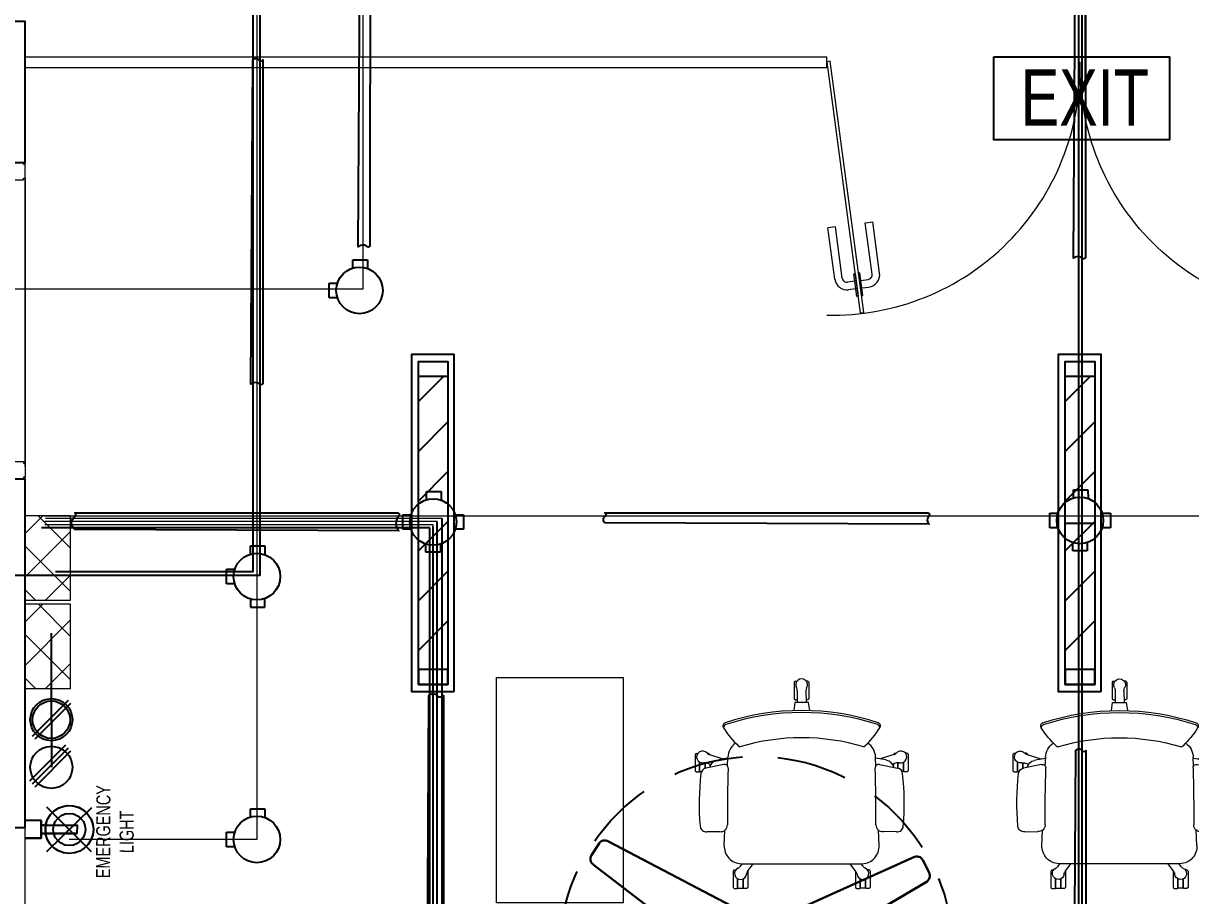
# Model space of a CAD drawing. Header units: inches. Extents: x 255 to 1155, y -3 to 634.
# Drawn here: x 501.6 to 667.6, y 229.5 to 353.4 of the extents above; entities that cross this region are included whole.
import ezdxf

# ---------------------------------------------------------------- set-up
doc = ezdxf.new("R2010")
doc.units = ezdxf.units.IN
doc.header["$MEASUREMENT"] = 0
doc.linetypes.add('DASHED', pattern=[0.75, 0.5, -0.25])
doc.layers.get('Defpoints').update_dxf_attribs({"lineweight": 0})
for name, color, linetype in [('Cables', 7, 'Continuous'), ('COLLUM', 1, 'Continuous'), ('Layer 1', 7, 'Continuous'), ('Plant Layout', 7, 'Continuous'), ('Sockets', 7, 'Continuous'), ('wall 05', 252, 'Continuous')]:
    doc.layers.add(name, color=color, linetype=linetype)
for name, color, linetype, lineweight in [('DOOR', 115, 'Continuous', 15), ('DOOR_GLASS', 144, 'Continuous', 15), ('E-CF-Ceiling-Fan', 42, 'Continuous', 30), ('HACTH', 8, 'Continuous', 9), ('ID-FURN', 7, 'Continuous', 15), ('Switchboard', 30, 'Continuous', 13), ('Text', 252, 'Continuous', 15), ('WINDOW', 140, 'Continuous', 9)]:
    doc.layers.add(name, color=color, linetype=linetype, lineweight=lineweight)
doc.styles.add('Swiss721', font='swisscl.ttf')

# ---------------------------------------------------------------- blocks, each defined once
blk = doc.blocks.new('A$C6B9F22C7')
at = {"layer": 'DOOR_GLASS', "lineweight": 9}
for p, q in [((30.04, 10.46), (22.73, 9.48)), ((22.88, 8.43), (22.73, 9.48)), ((30.18, 9.4), (22.88, 8.43)), ((31.08, 7.81), (30.95, 8.82)), ((32.14, 7.95), (32.01, 8.96)), ((33.22, 8.09), (30, 7.66)), ((30, 7.66), (30.02, 7.47)), ((30.02, 7.47), (33.25, 7.9)), ((30.09, 6.98), (33.32, 7.41)), ((30.12, 6.78), (30.09, 6.98)), ((33.34, 7.21), (30.12, 6.78)), ((31.2, 6.93), (31.33, 5.92)), ((32.26, 7.07), (32.39, 6.06)), ((33.25, 7.9), (33.22, 8.09)), ((33.32, 7.41), (33.34, 7.21)), ((30.75, 5.15), (23.44, 4.18)), ((23.44, 4.18), (23.58, 3.12)), ((30.89, 4.1), (23.58, 3.12))]:
    blk.add_line(p, q, dxfattribs=at)
at = {"layer": 'DOOR_GLASS'}
blk.add_lwpolyline([(0, 2.96), (35.68, 7.72), (35.62, 8.22), (-0.07, 3.45)], close=True, dxfattribs=at)
blk.add_arc((0.83, 3.79), 35.18, 358.6415, 91.3529, dxfattribs=at)
at = {"layer": 'DOOR_GLASS', "lineweight": 9}
for centre, major_axis, start_param, end_param in [((30.27, 8.73), (-1.39, 1.06), 3.926991, 5.497787), ((30.27, 8.73), (-0.412, -0.54), 2.356194, 3.926991), ((30.66, 5.83), (-0.54, 0.412), 2.356194, 3.926991), ((30.66, 5.83), (-1.06, -1.39), 0.785398, 2.356194)]:
    blk.add_ellipse(centre, major_axis=major_axis, ratio=1, start_param=start_param, end_param=end_param, dxfattribs=at)
blk = doc.blocks.new('CF')
for p, q in [((-23.84, 14.22), (-22.76, 15.89)), ((1.35, 4.29), (-21.39, 16.19)), ((1.35, 4.29), (22.9, 13.97)), ((-4.07, -2.11), (-23.55, 12.84)), ((24.1, 13.48), (25.01, 11.71)), ((3.87, -1.9), (24.71, 10.43)), ((-4.07, -2.11), (-3.33, -26.62)), ((3.87, -1.9), (0.65, -26.82)), ((-0.39, -27.76), (-2.38, -27.66))]:
    blk.add_line(p, q)
for radius in [4.48, 0.0888]:
    blk.add_circle((0, 0), radius)
for centre, radius, start, end in [((-21.93, 15.35), 0.996, 57.1351, 147.1351), ((-23.01, 13.68), 0.996, 147.1351, 237.1351), ((23.21, 13.03), 0.996, 27.1351, 117.1351), ((24.09, 11.25), 1.03, 299.2548, 26.4357), ((-2.33, -26.67), 0.996, 177.1351, 267.1351), ((-0.34, -26.77), 0.996, 267.1351, 357.1351)]:
    blk.add_arc(centre, radius, start, end)
blk = doc.blocks.new('ch-1')
at = {"layer": 'ID-FURN', "color": 252, "lineweight": 13}
for p, q in [((300.3, 344.5), (296.8, 340.7)), ((296.8, 340.7), (296.8, 331)), ((353.2, 344.5), (300.3, 344.5)), ((356.8, 340.7), (353.2, 344.5)), ((356.8, 340.7), (356.8, 336.1)), ((296.8, 331), (297.8, 330)), ((297.8, 330), (328.3, 330)), ((297.8, 329), (297.8, 324.4)), ((297.8, 329), (327.8, 329)), ((308.6, 312.4), (326.6, 312.4)), ((308.9, 311.3), (326.5, 311.3)), ((325.7, 307.1), (321.2, 293.8)), ((356.8, 300.6), (356.8, 305.2)), ((322.2, 296.8), (316, 296.8)), ((352.6, 298.3), (338.8, 254.6)), ((353.2, 296.8), (352.1, 296.8)), ((356.8, 300.6), (353.2, 296.8)), ((-76.1, 221.9), (-79.7, 218.1)), ((-79.7, 218.1), (-79.7, 208.4)), ((-79.7, 208.4), (-78.7, 207.4)), ((-79.7, 187.7), (-78.7, 188.7)), ((-78.7, 207.4), (-48.2, 207.4)), ((-78.7, 206.3), (-78.7, 189.7)), ((-78.7, 206.3), (-48.7, 206.3)), ((-78.7, 189.7), (-48.7, 189.7)), ((-78.7, 188.7), (-48.2, 188.7)), ((-23.3, 221.9), (-76.1, 221.9)), ((-19.7, 218.1), (-23.3, 221.9)), ((-19.7, 218.1), (-19.7, 213)), ((-79.7, 178), (-79.7, 187.7)), ((-76.1, 174.2), (-79.7, 178)), ((-22.8, 174.2), (-76.1, 174.2)), ((-24.5, 175.5), (0, 157.3)), ((559, 14.7), (520.5, 15)), ((533.3, 24.3), (529.8, 20.5)), ((529.8, 20.5), (529.8, 14.9)), ((586.2, 24.3), (533.3, 24.3)), ((589.8, 20.5), (586.2, 24.3)), ((589.8, 20.5), (589.8, 16)), ((559, -13.7), (520.5, -14)), ((529.8, -19.6), (529.8, -13.9)), ((533.3, -23.4), (529.8, -19.6)), ((586.2, -23.4), (533.3, -23.4)), ((589.8, -19.6), (586.2, -23.4)), ((589.8, -19.6), (589.8, -15)), ((-76.1, -173.7), (-79.7, -177.5)), ((-79.7, -177.5), (-79.7, -187.2)), ((-79.7, -187.2), (-78.7, -188.2)), ((-78.7, -188.2), (-48.2, -188.2)), ((-22.8, -173.7), (-76.1, -173.7)), ((-24.5, -175), (0, -156.8)), ((-79.7, -207.9), (-78.7, -206.9)), ((-79.7, -217.6), (-79.7, -207.9)), ((-76.1, -221.4), (-79.7, -217.6)), ((-78.7, -189.2), (-48.7, -189.2)), ((-78.7, -205.8), (-78.7, -189.2)), ((-78.7, -205.8), (-48.7, -205.8)), ((-78.7, -206.9), (-48.2, -206.9)), ((-23.3, -221.4), (-76.1, -221.4)), ((-19.7, -217.6), (-23.3, -221.4)), ((-19.7, -217.6), (-19.7, -212.6)), ((-7.9, -197.9), (0, -192.2)), ((352.6, -297.8), (338.8, -254.1)), ((322.2, -296.3), (316, -296.3)), ((325.7, -306.6), (321.2, -293.4)), ((353.2, -296.3), (352.1, -296.3)), ((356.8, -300.1), (353.2, -296.3)), ((356.8, -300.1), (356.8, -304.7)), ((296.8, -330.5), (297.8, -329.5)), ((296.8, -340.2), (296.8, -330.5)), ((297.8, -328.5), (297.8, -323.9)), ((297.8, -328.5), (327.8, -328.5)), ((297.8, -329.5), (328.3, -329.5)), ((308.6, -311.9), (326.6, -311.9)), ((308.9, -310.8), (326.5, -310.8)), ((356.8, -340.2), (356.8, -335.7)), ((300.3, -344), (296.8, -340.2)), ((353.2, -344), (300.3, -344)), ((356.8, -340.2), (353.2, -344))]:
    blk.add_line(p, q, dxfattribs=at)
at = {"layer": 'ID-FURN', "color": 252}
for p, q in [((103.8, 264.3), (103.4, 306.4)), ((334.1, 275.2), (336.4, 265.8)), ((59.4, 250.7), (108.5, 248.6)), ((315.6, 239.8), (344.3, 238.6)), ((-7.9, 198.4), (0, 192.7)), ((0, 195.9), (0, -195.9)), ((59.4, -250.2), (108.5, -248.1)), ((103.4, -305.9), (103.8, -263.8)), ((315.6, -239.4), (344.3, -238.1)), ((334.1, -274.7), (336.4, -265.3))]:
    blk.add_line(p, q, dxfattribs=at)
for points in [[(320.9, 252), (309.1, 310.4)], [(320.9, -251.5), (309.1, -309.9)]]:
    blk.add_lwpolyline(points, dxfattribs=at)
at = {"layer": 'ID-FURN', "color": 252, "lineweight": 13}
blk.add_lwpolyline([(494.6, -25.6), (520.5, -21.8), (520.5, 22.3), (494.6, 26.1)], dxfattribs=at)
for centre, radius, start, end in [((345, 320.7), 19.1, 310.5325, 193.4675), ((306.6, 313.2), 20, 342.2096, 8.7154), ((371.6, 292), 20, 135.2846, 161.7905), ((-31.5, 198), 19.1, 22.5325, 265.4675), ((3.9, 214.5), 20, 207.2846, 233.7904), ((-36.3, 159.2), 20, 54.2096, 80.7154), ((559, 34.7), 20, 270.2096, 296.7154), ((577.9, 0.5), 19.1, 238.5325, 121.4675), ((559, -33.7), 20, 63.2846, 89.7905), ((-31.5, -197.5), 19.1, 94.5325, 337.4675), ((-36.3, -158.7), 20, 279.2846, 305.7904), ((3.9, -214), 20, 126.2096, 152.7154), ((371.6, -291.5), 20, 198.2096, 224.7154), ((306.6, -312.7), 20, 351.2846, 17.7904), ((345, -320.2), 19.1, 166.5325, 49.4675)]:
    blk.add_arc(centre, radius, start, end, dxfattribs=at)
at = {"layer": 'ID-FURN', "color": 252}
for centre, radius, start, end in [((123.4, 308.5), 20.1, 95.0446, 186.0128), ((193.8, -510.8), 842.5, 83.3556, 94.9128), ((290, 306.5), 19.6, 11.3923, 86.0755), ((125.9, 262.4), 22.2, 175.0498, 270.9397), ((303.1, 267.6), 31.9, 13.7582, 74.5871), ((109.5, 210.3), 233.5, 7.127, 13.7582), ((57, 193.7), 57, 87.5809, 177.8265), ((147, -5274.9), 5515.2, 88.3219, 90.2152), ((309, 250), 12.1, 267.6468, 9.6188), ((341.6, 178.9), 59.8, 36.272, 87.3972), ((596.7, 1.2), 296.9, 122.0525, 136.7624), ((445.4, 243.8), 11.1, 21.1039, 124.6268), ((439.4, 241.8), 11.1, 21.1039, 91.3806), ((-305.9, 0.2), 794.5, 341.9963, 18.0037), ((-305.9, 0.2), 800.8, 341.9963, 18.0037), ((391.5, 194.2), 15.3, 136.9683, 155.6038), ((-286, 0.2), 693.1, 343.2048, 16.7952), ((57, -193.2), 57, 182.1735, 272.4191), ((341.6, -178.9), 59.8, 272.6028, 324.0692), ((391.5, -193.7), 15.3, 204.3962, 223.0317), ((596.7, -0.8), 296.9, 223.2376, 237.9475), ((125.9, -261.9), 22.2, 89.0603, 184.9502), ((147, 5275.4), 5515.2, 269.7848, 271.6781), ((309, -249.5), 12.1, 350.3812, 92.3532), ((109.5, -209.8), 233.5, 346.2418, 352.873), ((439.4, -241.3), 11.1, 268.6194, 338.8961), ((445.4, -243.3), 11.1, 235.3732, 338.8961), ((303.1, -267.1), 31.9, 285.413, 346.2418), ((123.4, -308), 20.1, 173.9872, 264.9554), ((193.8, 511.3), 842.5, 265.0872, 276.6444), ((290, -306), 19.6, 273.9245, 348.6077)]:
    blk.add_arc(centre, radius, start, end, dxfattribs=at)
blk = doc.blocks.new('A$C4A7E7E9F')
at = {"layer": 'Defpoints'}
for points in [[(0, 5), (0.25, 5), (0.25, 4.75), (0, 4.75)], [(44.75, 5), (45, 5), (45, 4.75), (44.75, 4.75)], [(0, 0.25), (0.25, 0.25), (0.25, 0), (0, 0)], [(44.75, 0.25), (45, 0.25), (45, 0), (44.75, 0)]]:
    blk.add_lwpolyline(points, close=True, dxfattribs=at)
at = {"layer": 'DOOR'}
for points in [[(1.75, 10), (2, 10), (2, 11), (2.5, 11), (2.5, 5), (1, 5), (1, 11), (1.5, 11), (1.5, 10), (1.75, 10), (1.5, 10), (1.5, 11), (1, 11), (1, 42), (1.5, 42), (1.5, 43), (2, 43), (2, 42), (2.5, 42), (2.5, 11), (2.5, 48), (1, 48), (1, 42)], [(1, 5), (1, 3.5), (2.5, 3.5), (2.5, 0.25), (2.25, 0.25), (2.25, 0), (0.25, 0), (0.25, 0.25), (0, 0.25), (0, 4.75), (0.25, 4.75), (0.25, 5), (1, 5)], [(44, 5), (44, 3.5), (42.5, 3.5), (42.5, 0.25), (42.75, 0.25), (42.75, 0), (44.75, 0), (44.75, 0.25), (45, 0.25), (45, 4.75), (44.75, 4.75), (44.75, 5), (44, 5)]]:
    blk.add_lwpolyline(points, dxfattribs=at)
at = {"layer": 'DOOR', "linetype": 'DASHED', "lineweight": 0}
blk.add_arc((0.95, 4.98), 43.05, 0.0251, 87.941, dxfattribs=at)
at = {"layer": 'HACTH', "lineweight": 0, "ltscale": 10}
for p, q in [((1.5, 5), (44, 5)), ((2.25, 0), (42.75, 0))]:
    blk.add_line(p, q, dxfattribs=at)
blk = doc.blocks.new('g')
at = {"layer": 'wall 05'}
for p, q in [((143926.95, 171474.13), (143921.95, 171474.13)), ((143921.95, 171474.13), (143921.95, 171424.63)), ((143926.95, 171424.63), (143926.95, 171474.13)), ((143921.95, 171424.63), (143926.95, 171424.63))]:
    blk.add_line(p, q, dxfattribs=at)

msp = doc.modelspace()

# ---------------------------------------------------------------- hatches: boundary and pattern name
h = msp.add_hatch()
h.set_pattern_fill('ANSI31', color=256, scale=40)
h.set_pattern_definition([(45, (331.9553, 179.866), (-3.53553, 3.53553), [])])
h.paths.add_polyline_path([(562.01, 303.21), (557.81, 303.21), (557.81, 261.6), (562.01, 261.6)])
h = msp.add_hatch()
h.set_pattern_fill('ANSI31', color=256, scale=40)
h.set_pattern_definition([(45, (423.9365, 179.866), (-3.53553, 3.53553), [])])
h.paths.add_polyline_path([(653.99, 303.21), (649.79, 303.21), (649.79, 261.6), (653.99, 261.6)])
at = {"layer": 'Switchboard'}
h = msp.add_hatch(dxfattribs=at)
h.set_pattern_fill('ANSI37', color=256, scale=35, angle=-90)
h.set_pattern_definition([(315, (55.504, 546.0656), (3.093592, 3.093592), []), (45, (55.504, 546.0656), (-3.093592, 3.093592), [])])
h.paths.add_polyline_path([(501.89, 271.41), (508.3, 271.41), (508.3, 283.47), (501.89, 283.47)])
h = msp.add_hatch(dxfattribs=at)
h.set_pattern_fill('ANSI37', color=256, scale=35, angle=-90)
h.set_pattern_definition([(315, (55.504, 533.5074), (3.093592, 3.093592), []), (45, (55.504, 533.5074), (-3.093592, 3.093592), [])])
h.paths.add_polyline_path([(501.89, 258.85), (508.3, 258.85), (508.3, 270.91), (501.89, 270.91)])

# ---------------------------------------------------------------- linework, layer by layer
at = {"color": 5, "lineweight": 20}
for p, q in [((652.59, 526.85), (652.59, 343.84)), ((549.91, 506.15), (549.91, 315.62)), ((549.91, 315.62), (489.46, 315.62))]:
    msp.add_line(p, q, dxfattribs=at)
at = {"color": 1}
for p, q in [((534.34, 275.45), (534.34, 478.12)), ((535.32, 274.96), (535.32, 477.74)), ((559.44, 281.71), (504.22, 281.71)), ((559.44, 159.44), (559.44, 281.71)), ((535.32, 274.96), (494.72, 274.96)), ((534.34, 275.45), (506.23, 275.45)), ((505.62, 254.03), (505.62, 266.75)), ((505.62, 254.46), (505.62, 247.69))]:
    msp.add_line(p, q, dxfattribs=at)
at = {"color": 149, "lineweight": 20}
for p, q in [((534.84, 396.6), (534.84, 237.44)), ((534.84, 237.44), (508.16, 237.44))]:
    msp.add_line(p, q, dxfattribs=at)
for p, q in [((548.51, 318.63), (548.51, 319.8)), ((548.51, 319.8), (550.58, 319.8)), ((550.58, 319.8), (550.58, 318.56)), ((545.13, 314.42), (545.13, 316.49)), ((545.13, 316.49), (546.3, 316.49)), ((546.3, 314.42), (545.13, 314.42)), ((558.98, 285.73), (558.98, 286.89)), ((558.98, 286.89), (561.04, 286.89)), ((561.04, 286.89), (561.05, 285.66)), ((650.96, 285.95), (650.96, 287.12)), ((650.96, 287.12), (653.02, 287.12)), ((653.02, 287.12), (653.03, 285.89)), ((555.6, 281.52), (555.6, 283.58)), ((555.6, 283.58), (556.77, 283.58)), ((563.06, 283.58), (564.23, 283.58)), ((564.23, 283.58), (564.23, 281.52)), ((647.58, 281.74), (647.58, 283.81)), ((647.58, 283.81), (648.75, 283.81)), ((649.79, 282.4), (653.99, 282.4)), ((655.04, 283.81), (656.21, 283.81)), ((656.21, 283.81), (656.21, 281.74)), ((556.77, 281.52), (555.6, 281.52)), ((564.23, 281.52), (563.06, 281.52)), ((648.75, 281.74), (647.58, 281.74)), ((656.21, 281.74), (655.04, 281.74)), ((533.92, 277.97), (533.92, 279.14)), ((533.92, 279.14), (535.98, 279.14)), ((535.98, 279.14), (535.99, 277.9)), ((558.88, 278.24), (558.88, 279.41)), ((560.94, 279.41), (560.94, 278.24)), ((650.86, 278.47), (650.86, 279.63)), ((652.92, 279.63), (652.92, 278.47)), ((560.94, 278.24), (558.88, 278.24)), ((652.92, 278.47), (650.86, 278.47)), ((530.54, 273.76), (530.54, 275.83)), ((530.54, 275.83), (531.71, 275.83)), ((531.71, 273.76), (530.54, 273.76)), ((533.92, 271.62), (533.92, 270.45)), ((535.98, 270.45), (535.99, 271.69)), ((533.92, 270.45), (535.98, 270.45)), ((533.92, 240.61), (533.92, 241.78)), ((533.92, 241.78), (535.98, 241.78)), ((535.98, 241.78), (535.99, 240.55)), ((530.54, 236.41), (530.54, 238.47)), ((530.54, 238.47), (531.71, 238.47)), ((531.71, 236.41), (530.54, 236.41))]:
    msp.add_line(p, q)
for points in [[(550.92, 321.73, -0.56347), (550.42, 321.73, 0.354322), (549.24, 321.65), (549.52, 367.73, -0.456322), (550.42, 367.73, 0.605884), (550.94, 367.73)], [(652.67, 320.1, -0.56347), (652.16, 320.1, 0.354322), (650.99, 320.03), (651.27, 366.1, -0.456322), (652.16, 366.1, 0.605884), (652.68, 366.1)], [(535.67, 302.2, -0.56347), (535.16, 302.2, 0.354322), (533.99, 302.12), (534.27, 348.2, -0.456322), (535.16, 348.2, 0.605884), (535.69, 348.2)], [(554.95, 283.83, -0.56347), (554.95, 283.32, 0.358507), (555.03, 281.29), (508.95, 281.5, -0.493514), (508.95, 283.32, 0.605884), (508.95, 283.85)], [(630.34, 283.83, -0.56347), (630.34, 283.32, 0.367924), (630.42, 282.22), (584.34, 282.43, -0.456322), (584.34, 283.32, 0.605884), (584.34, 283.85)], [(561.36, 211.91, -0.56347), (560.44, 211.91, 0.327318), (559.04, 211.84), (559.32, 257.91, -0.434792), (560.44, 257.91, 0.470909), (561.38, 257.91)], [(652.69, 204.1, -0.56347), (652.19, 204.1, 0.354322), (651.01, 204.03), (651.29, 250.11, -0.456322), (652.19, 250.1, 0.605884), (652.71, 250.1)]]:
    msp.add_lwpolyline(points, format="xyb", close=True)
at = {"color": 4}
msp.add_lwpolyline([(639.65, 348.65), (664.6, 348.65), (664.6, 336.83), (639.65, 336.83)], close=True, dxfattribs=at)
for points in [[(562.87, 258.4), (556.87, 258.4), (556.87, 306.4), (562.87, 306.4)], [(654.85, 258.4), (648.85, 258.4), (648.85, 306.4), (654.85, 306.4)], [(562.01, 259.46), (557.81, 259.46), (557.81, 305.35), (562.01, 305.35)], [(557.81, 305.35), (562.01, 305.35), (562.01, 303.21), (557.81, 303.21)], [(653.99, 259.46), (649.79, 259.46), (649.79, 305.35), (653.99, 305.35)], [(649.79, 305.35), (653.99, 305.35), (653.99, 303.21), (649.79, 303.21)], [(557.81, 259.46), (562.01, 259.46), (562.01, 261.6), (557.81, 261.6)], [(649.79, 259.46), (653.99, 259.46), (653.99, 261.6), (649.79, 261.6)]]:
    msp.add_lwpolyline(points, close=True)
for centre in [(549.44, 315.46), (559.91, 282.55), (651.89, 282.78), (534.85, 274.79), (534.85, 237.44)]:
    msp.add_circle(centre, 3.31)
at = {"linetype": 'DASHED', "ltscale": 20}
msp.add_circle((605.86, 221.24), 28, dxfattribs=at)
at = {"layer": 'Cables', "color": 4}
for p, q in [((651.7, 494.21), (651.7, 159.96)), ((652.13, 493.81), (652.13, 159.55))]:
    msp.add_line(p, q, dxfattribs=at)
at = {"layer": 'Cables', "color": 3}
for p, q in [((560.5, 220.76), (560.5, 282.6)), ((561.21, 221.21), (561.21, 283.03)), ((559.91, 159.87), (559.91, 281.93))]:
    msp.add_line(p, q, dxfattribs=at)
at = {"layer": 'COLLUM'}
msp.add_lwpolyline([(491.89, 333.65), (501.89, 333.65), (501.89, 353.65), (491.89, 353.65)], close=True, dxfattribs=at)
at = {"layer": 'DOOR_GLASS'}
for p, q in [((501.89, 348.65), (615.89, 348.65)), ((501.89, 348.65), (615.89, 348.65)), ((615.89, 347.15), (615.89, 348.65)), ((615.89, 347.15), (615.89, 348.65)), ((501.89, 347.15), (615.89, 347.15)), ((501.89, 347.15), (615.89, 347.15))]:
    msp.add_line(p, q, dxfattribs=at)
at = {"layer": 'ID-FURN'}
msp.add_lwpolyline([(586.91, 228.45), (568.91, 228.45), (568.91, 260.45), (586.91, 260.45)], close=True, dxfattribs=at)
at = {"layer": 'Layer 1', "color": 1}
for points in [[(508.19, 242.27), (508.93, 242.16), (509.68, 241.91), (510.32, 241.51), (510.87, 240.96), (511.27, 240.31), (511.51, 239.61), (511.61, 238.81), (511.5, 238.07), (511.25, 237.37), (510.85, 236.72), (510.3, 236.18), (509.65, 235.78), (508.9, 235.54), (508.15, 235.44), (507.41, 235.55), (506.66, 235.8), (506.01, 236.2), (505.47, 236.75), (505.07, 237.4), (504.83, 238.1), (504.78, 238.85), (504.84, 239.64), (505.09, 240.34), (505.49, 240.99), (506.04, 241.53), (506.69, 241.93), (507.44, 242.17), (508.19, 242.27)], [(504.89, 239.69), (505.09, 240.34), (505.49, 240.99), (505.99, 241.48), (506.59, 241.88), (507.24, 242.12), (507.94, 242.27)], [(504.97, 235.71), (511.37, 242)], [(511.34, 235.68), (505, 242.03)], [(508.18, 241.12), (508.78, 241.07), (509.33, 240.82), (509.77, 240.47), (510.17, 239.97), (510.36, 239.42), (510.46, 238.82), (510.36, 238.27), (510.16, 237.72), (509.76, 237.23), (509.31, 236.88), (508.76, 236.64), (508.16, 236.59), (507.56, 236.64), (507.01, 236.89), (506.57, 237.24), (506.17, 237.74), (505.97, 238.29), (505.88, 238.84), (505.98, 239.44), (506.18, 239.99), (506.58, 240.48), (507.03, 240.83), (507.58, 241.08), (508.18, 241.12)], [(507.94, 242.27), (508.73, 242.22), (509.48, 242.01), (510.18, 241.61), (510.72, 241.11), (511.17, 240.46), (511.46, 239.71), (511.61, 238.96), (511.5, 238.17), (511.3, 237.42), (510.85, 236.77), (510.35, 236.23), (509.65, 235.78), (508.95, 235.54), (508.15, 235.44)], [(501.89, 237.62), (504.18, 237.6), (504.19, 240.15), (501.9, 240.16)], [(501.9, 240.16), (504.19, 240.15)], [(504.19, 240.15), (504.18, 237.6)], [(504.19, 239.45), (504.18, 238.3), (509.31, 238.28)], [(504.19, 239.45), (509.32, 239.42), (504.54, 239.45), (504.19, 239.45), (504.18, 238.3)], [(504.89, 239.69), (504.79, 239.44), (504.78, 238.3)], [(509.31, 238.28), (509.32, 239.42)], [(509.31, 238.28), (509.32, 239.42)], [(504.18, 237.6), (501.89, 237.62)], [(509.31, 238.28), (504.18, 238.3)], [(508.15, 235.44), (507.36, 235.55), (506.61, 235.8), (505.96, 236.25), (505.42, 236.85), (505.02, 237.55), (504.78, 238.3)]]:
    msp.add_lwpolyline(points, dxfattribs=at)
at = {"layer": 'Plant Layout', "lineweight": 13}
msp.add_line((501.89, 290.4), (501.89, 331.9), dxfattribs=at)
msp.add_line((501.89, 290.4), (501.89, 331.9), dxfattribs=at)
at = {"layer": 'Sockets', "color": 3}
for p, q in [((507.99, 257.18), (502.89, 252.08)), ((508.36, 256.77), (503.26, 251.67))]:
    msp.add_line(p, q, dxfattribs=at)
at = {"layer": 'Sockets', "color": 5}
for p, q in [((507.62, 250.82), (502.52, 245.72)), ((507.99, 250.41), (502.89, 245.31)), ((508.36, 249.99), (503.26, 244.89))]:
    msp.add_line(p, q, dxfattribs=at)
at = {"layer": 'Sockets', "color": 3}
for radius in [2.99, 2.67]:
    msp.add_circle((505.62, 254.46), radius, dxfattribs=at)
at = {"layer": 'Sockets', "color": 5}
msp.add_circle((505.62, 247.69), 2.99, dxfattribs=at)
at = {"layer": 'Switchboard'}
for points in [[(508.3, 283.47), (508.3, 271.41), (501.89, 271.41), (501.89, 283.47)], [(508.3, 270.91), (508.3, 258.85), (501.89, 258.85), (501.89, 270.91)]]:
    msp.add_lwpolyline(points, close=True, dxfattribs=at)
at = {"layer": 'Text', "color": 3}
for p, q in [((801.94, 283.39), (504.58, 283.39)), ((560.5, 282.6), (504.69, 282.6)), ((561.21, 283.03), (504.81, 283.03)), ((559.91, 282.14), (504.69, 282.14)), ((559.91, 281.93), (559.91, 282.14))]:
    msp.add_line(p, q, dxfattribs=at)
at = {"layer": 'WINDOW', "linetype": 'Continuous', "ltscale": 10}
msp.add_lwpolyline([(501.89, 167.65), (501.89, 239.65)], dxfattribs=at)

# ---------------------------------------------------------------- block references
at = {"layer": 'DOOR', "lineweight": 0, "xscale": -1, "rotation": 90}
msp.add_blockref('A$C4A7E7E9F', (501.89, 333.65), dxfattribs=at)
at = {"layer": 'DOOR_GLASS', "rotation": 270}
msp.add_blockref('A$C6B9F22C7', (612.93, 347.95), dxfattribs=at)
msp.add_blockref('A$C6B9F22C7', (612.93, 347.95), dxfattribs=at)
at = {"layer": 'DOOR_GLASS', "xscale": -1, "rotation": 90}
msp.add_blockref('A$C6B9F22C7', (690.87, 347.95), dxfattribs=at)
msp.add_blockref('A$C6B9F22C7', (690.87, 347.95), dxfattribs=at)
at = {"layer": 'E-CF-Ceiling-Fan', "lineweight": 0, "xscale": 0.9826591356573481, "yscale": 0.9826591356573481, "zscale": 0.9826591356573481}
msp.add_blockref('CF', (605.86, 221.24), dxfattribs=at)
at = {"layer": 'HACTH'}
msp.add_blockref('g', (-143425.06, -171185.48), dxfattribs=at)
at = {"layer": 'ID-FURN'}
for p, xscale, yscale, zscale, rotation in [((612.33, 233.98), 0.04399999993534651, 0.04399999993534651, 0.04399999993534651, 90.01284131969312), ((657.49, 233.98), -0.04399999993534651, 0.04400000005261973, 0.044, 269.9871586803068)]:
    msp.add_blockref('ch-1', p, dxfattribs=dict(at, xscale=xscale, yscale=yscale, zscale=zscale, rotation=rotation))

# ---------------------------------------------------------------- texts
at = {"layer": 'Text', "color": 4, "insert": (652.58, 346.87), "char_height": 8, "width": 62.6303, "attachment_point": 2, "style": 'Swiss721'}
msp.add_mtext('EXIT ', dxfattribs=at)
at = {"layer": 'Text', "color": 4, "insert": (512, 238.55), "char_height": 2, "width": 15.6576, "attachment_point": 2, "rotation": 89.7188, "style": 'Swiss721'}
msp.add_mtext('EMERGENCY LIGHT ', dxfattribs=at)

doc.saveas('drawing.dxf')
